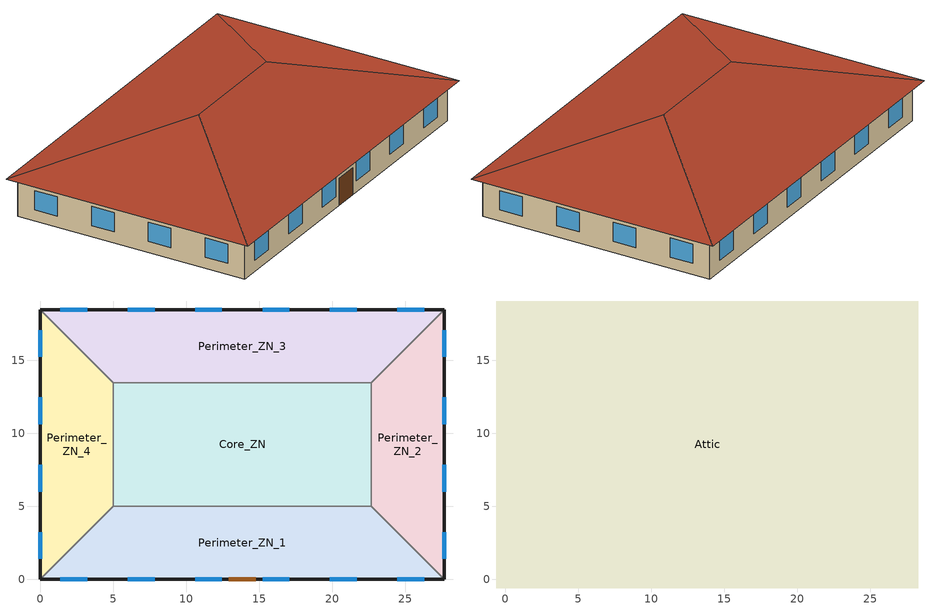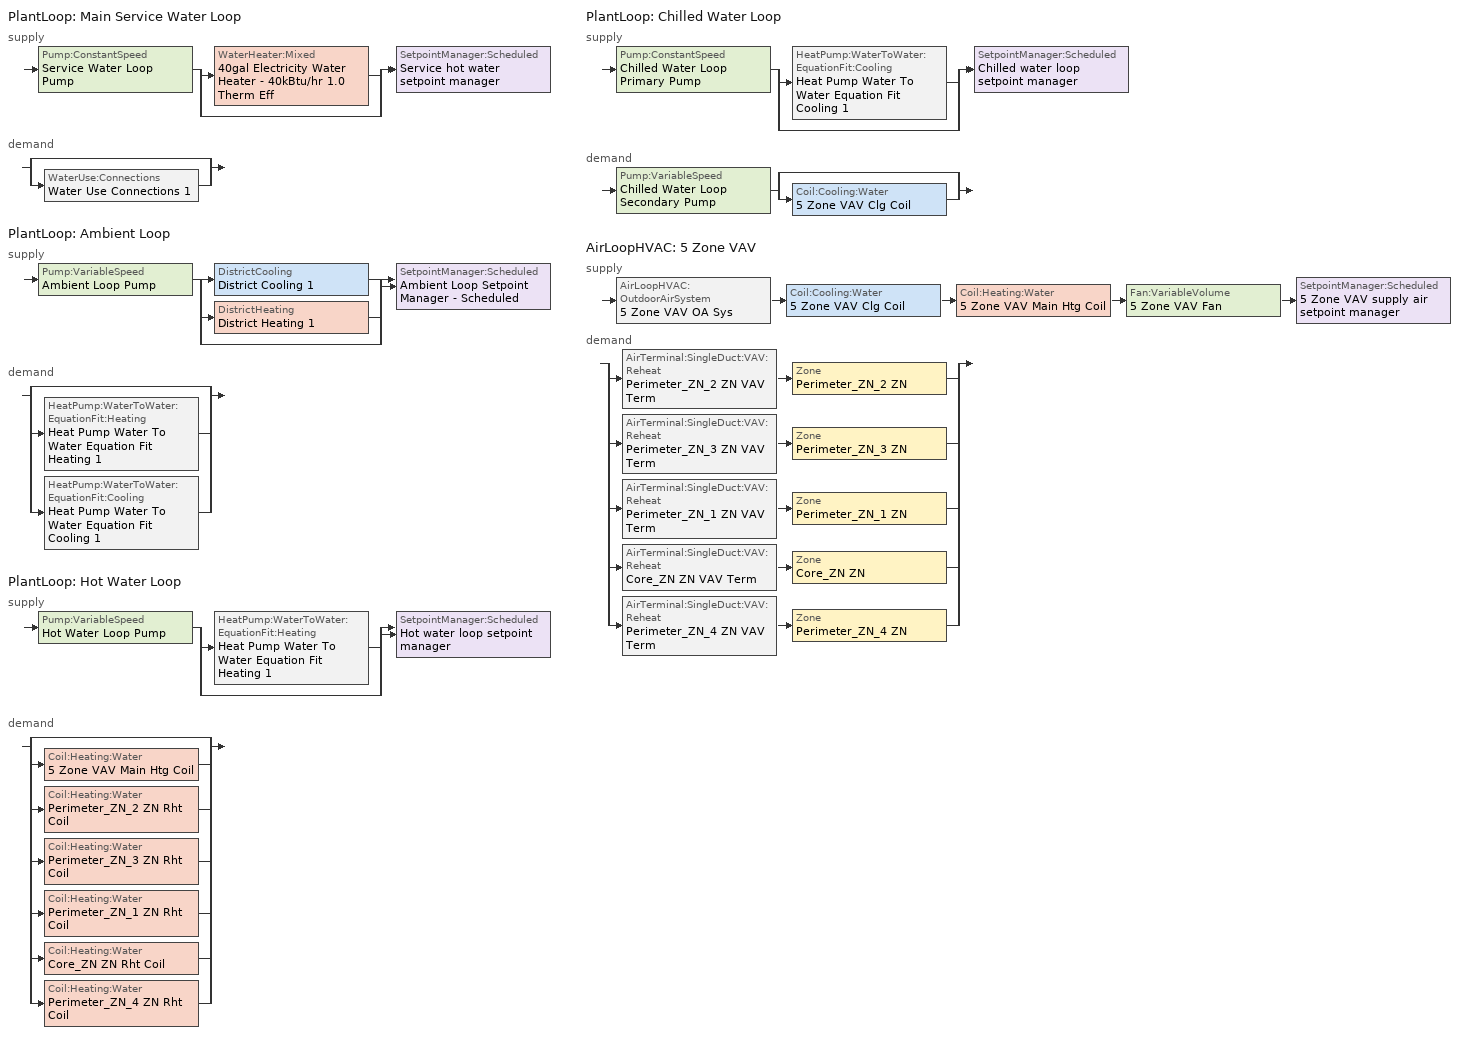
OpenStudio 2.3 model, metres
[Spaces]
Perimeter_ZN_1
 floor ground: 22.69,5 27.69,0 0,0 5,5 z0
 wall outside: 0,0 27.69,0 z0:3.05
 wall to Perimeter_ZN_4: 5,5 0,0 z0:3.05
 wall to Core_ZN: 22.69,5 5,5 z0:3.05
 wall to Perimeter_ZN_2: 27.69,0 22.69,5 z0:3.05
 window: 1.39,0 3.22,0 / 19.85,0 21.68,0 / 15.24,0 17.07,0 / 6.01,0 7.84,0 / 10.62,0 12.45,0 / 24.47,0 26.3,0 z0.9:2.42
 door: 12.93,0 14.76,0 z0:2.13
Perimeter_ZN_2
 floor ground: 27.69,18.46 27.69,0 22.69,5 22.69,13.46 z0
 wall outside: 27.69,0 27.69,18.46 z0:3.05
 wall to Perimeter_ZN_3: 27.69,18.46 22.69,13.46 z0:3.05
 wall to Core_ZN: 22.69,13.46 22.69,5 z0:3.05
 window: 27.69,1.39 27.69,3.22 / 27.69,10.62 27.69,12.45 / 27.69,15.24 27.69,17.07 / 27.69,6.01 27.69,7.84 z0.9:2.42
Perimeter_ZN_3
 floor ground: 27.69,18.46 22.69,13.46 5,13.46 0,18.46 z0
 wall outside: 27.69,18.46 0,18.46 z0:3.05
 wall to Core_ZN: 5,13.46 22.69,13.46 z0:3.05
 wall to Perimeter_ZN_4: 0,18.46 5,13.46 z0:3.05
 window: 21.68,18.46 19.85,18.46 / 7.84,18.46 6.01,18.46 / 17.07,18.46 15.24,18.46 / 12.45,18.46 10.62,18.46 / 26.3,18.46 24.47,18.46 / 3.22,18.46 1.39,18.46 z0.9:2.42
Perimeter_ZN_4
 floor ground: 0,18.46 5,13.46 5,5 0,0 z0
 wall outside: 0,18.46 0,0 z0:3.05
 wall to Core_ZN: 5,5 5,13.46 z0:3.05
 window: 0,3.22 0,1.39 / 0,12.45 0,10.62 / 0,7.84 0,6.01 / 0,17.07 0,15.24 z0.9:2.42
Core_ZN
 floor ground: 22.69,13.46 22.69,5 5,5 5,13.46 z0
Attic
 floor outside: 28.29,19.06 27.69,18.46 0,18.46 -0.6,19.06 z3.05; -0.6,19.06 0,18.46 0,0 -0.6,-0.6 z3.05; 28.29,19.06 28.29,-0.6 27.69,0 27.69,18.46 z3.05; 27.69,0 28.29,-0.6 -0.6,-0.6 0,0 z3.05
 floor to Perimeter_ZN_4: 0,18.46 5,13.46 5,5 0,0 z3.05
 floor to Perimeter_ZN_1: 22.69,5 27.69,0 0,0 5,5 z3.05
 floor to Perimeter_ZN_2: 27.69,18.46 27.69,0 22.69,5 22.69,13.46 z3.05
 floor to Core_ZN: 22.69,13.46 22.69,5 5,5 5,13.46 z3.05
 floor to Perimeter_ZN_3: 27.69,18.46 22.69,13.46 5,13.46 0,18.46 z3.05
 roof outside: 18.46,9.23,6.33 28.29,-0.6,3.05 28.29,19.06,3.05; 18.46,9.23,6.33 28.29,19.06,3.05 -0.6,19.06,3.05 9.23,9.23,6.33; 9.23,9.23,6.33 -0.6,-0.6,3.05 28.29,-0.6,3.05 18.46,9.23,6.33; 9.23,9.23,6.33 -0.6,19.06,3.05 -0.6,-0.6,3.05
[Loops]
PlantLoop 'Main Service Water Loop'
 supply: Pump:ConstantSpeed 'Service Water Loop Pump' > split
  | WaterHeater:Mixed '40gal Electricity Water Heater - 40kBtu/hr 1.0 Therm Eff'
  | bypass
  join > SetpointManager:Scheduled 'Service hot water setpoint manager'
 demand: split
  | bypass
  | WaterUse:Connections 'Water Use Connections 1'
PlantLoop 'Ambient Loop'
 supply: Pump:VariableSpeed 'Ambient Loop Pump' > split
  | DistrictCooling 'District Cooling 1'
  | DistrictHeating 'District Heating 1'
  | bypass
  join > SetpointManager:Scheduled 'Ambient Loop Setpoint Manager - Scheduled'
 demand: split
  | bypass
  | HeatPump:WaterToWater:EquationFit:Heating 'Heat Pump Water To Water Equation Fit Heating 1'
  | HeatPump:WaterToWater:EquationFit:Cooling 'Heat Pump Water To Water Equation Fit Cooling 1'
PlantLoop 'Hot Water Loop'
 supply: Pump:VariableSpeed 'Hot Water Loop Pump' > split
  | HeatPump:WaterToWater:EquationFit:Heating 'Heat Pump Water To Water Equation Fit Heating 1'
  | bypass
  join > SetpointManager:Scheduled 'Hot water loop setpoint manager'
 demand: split
  | bypass
  | Coil:Heating:Water '5 Zone VAV Main Htg Coil'
  | Coil:Heating:Water 'Perimeter_ZN_2 ZN Rht Coil'
  | Coil:Heating:Water 'Perimeter_ZN_3 ZN Rht Coil'
  | Coil:Heating:Water 'Perimeter_ZN_1 ZN Rht Coil'
  | Coil:Heating:Water 'Core_ZN ZN Rht Coil'
  | Coil:Heating:Water 'Perimeter_ZN_4 ZN Rht Coil'
PlantLoop 'Chilled Water Loop'
 supply: Pump:ConstantSpeed 'Chilled Water Loop Primary Pump' > split
  | HeatPump:WaterToWater:EquationFit:Cooling 'Heat Pump Water To Water Equation Fit Cooling 1'
  | bypass
  join > SetpointManager:Scheduled 'Chilled water loop setpoint manager'
 demand: Pump:VariableSpeed 'Chilled Water Loop Secondary Pump' > split
  | bypass
  | Coil:Cooling:Water '5 Zone VAV Clg Coil'
AirLoopHVAC '5 Zone VAV'
 supply: AirLoopHVAC:OutdoorAirSystem '5 Zone VAV OA Sys' > Coil:Cooling:Water '5 Zone VAV Clg Coil' > Coil:Heating:Water '5 Zone VAV Main Htg Coil' > Fan:VariableVolume '5 Zone VAV Fan' > SetpointManager:Scheduled '5 Zone VAV supply air setpoint manager'
 demand: split
  | AirTerminal:SingleDuct:VAV:Reheat 'Perimeter_ZN_2 ZN VAV Term' > Zone 'Perimeter_ZN_2 ZN'
  | AirTerminal:SingleDuct:VAV:Reheat 'Perimeter_ZN_3 ZN VAV Term' > Zone 'Perimeter_ZN_3 ZN'
  | AirTerminal:SingleDuct:VAV:Reheat 'Perimeter_ZN_1 ZN VAV Term' > Zone 'Perimeter_ZN_1 ZN'
  | AirTerminal:SingleDuct:VAV:Reheat 'Core_ZN ZN VAV Term' > Zone 'Core_ZN ZN'
  | AirTerminal:SingleDuct:VAV:Reheat 'Perimeter_ZN_4 ZN VAV Term' > Zone 'Perimeter_ZN_4 ZN'
[Site]
Boise Air Terminal  Uo_ID_USA: Latitude {deg}=43.62; Longitude {deg}=-116.21; Time Zone {hr}=-7; Elevation {m}=701; Terrain=City
[Building]
90.1-2010-SmallOffice-ASHRAE 169-2006-5B created: 2017-11-09 07:31:53 -0700: North Axis {deg}=0; Default Construction Set=90.1-2010 - Office - ASHRAE 169-2006-5B; Standards Building Type=SmallOffice
[Site:GroundTemperature:BuildingSurface]
19.37, 19.45, 19.53, 19.74, 20.05, 22.22, 23, 23.17, 23.04, 20.86, 20.09, 19.61
[Site:WaterMainsTemperature]
Calculation Method=Correlation; Annual Average Outdoor Air Temperature {C}=11.15; Maximum Difference In Monthly Average Outdoor Air Temperatures {deltaC}=26.2
[SizingPeriod:DesignDay] Barometric Pressure {Pa}=93182; Sky Clearness=0; Rain Indicator=0; Snow Indicator=0; Day of Month=21; Daylight Saving Time Indicator=0; Humidity Indicating Type=Wetbulb; Dry-Bulb Temperature Range Modifier Type=DefaultMultipliers
Name | Maximum Dry-Bulb Temperature {C} | Daily Dry-Bulb Temperature Range {deltaC} | Humidity Indicating Conditions at Maximum Dry-Bulb | Wind Speed {m/s} | Wind Direction {deg} | Month | Day Type | Solar Model Indicator | ASHRAE Taub | ASHRAE Taud
Boise Air Terminal  Uo Ann Clg .4% Condns DB=>MWB | 36.7 | 16.7 | 17.9 | 4.2 | 330 | 7 | SummerDesignDay | ASHRAETau | 0.398 | 2.125
Boise Air Terminal  Uo Ann Htg 99.6% Condns DB | -16.3 | 0 | -16.3 | 2.3 | 120 | 12 | WinterDesignDay | ASHRAEClearSky
[ClimateZones]
Climate Zone Value 1=5B; Climate Zone Institution Name 2=CEC; Climate Zone Document Name 2=California Climate Zone Descriptions; Climate Zone Document Year 2=1995
[Material:NoMass] Thermal Absorptance=0.9; Solar Absorptance=0.7
Name | Roughness | Thermal Resistance {m2-K/W} | Visible Absorptance
CP02 CARPET PAD | VeryRough | 0.21648 | 0.8
Typical Insulation R-10.94 | Smooth | 1.92744 | 0.7
Typical Carpet Pad | Smooth | 0.21648 | 0.8
Typical Insulation R-8.72 | Smooth | 1.53614 | 0.7
Typical Insulation R-19.72 | Smooth | 3.4722 | 0.7
Typical Insulation R-0.58 | Smooth | 0.101875 | 0.7
Typical Insulation R-1.15 | Smooth | 0.202527 | 0.7
[Material]
Name | Roughness | Thickness {m} | Conductivity {W/m-K} | Density {kg/m3} | Specific Heat {J/kg-K} | Thermal Absorptance | Solar Absorptance | Visible Absorptance
100mm Normalweight concrete floor | MediumSmooth | 0.1016 | 2.31 | 2322 | 832
G01 13mm gypsum board | Smooth | 0.0127 | 0.16 | 800 | 1090 | 0.9 | 0.7 | 0.5
4 in. Normalweight Concrete Floor | MediumRough | 0.1016 | 2.31 | 2322 | 832 | 0.9 | 0.7 | 0.7
1IN Stucco | Smooth | 0.0253 | 0.6918 | 1858 | 837 | 0.9 | 0.7 | 0.92
8IN CONCRETE HW RefBldg | Rough | 0.2032 | 1.311 | 2240 | 836.8 | 0.9 | 0.7 | 0.7
1/2IN Gypsum | Smooth | 0.0127 | 0.16 | 784.9 | 830 | 0.9 | 0.4 | 0.4
Roof Membrane | VeryRough | 0.0095 | 0.16 | 1121.29 | 1460 | 0.9 | 0.77 | 0.7
Metal Roof Surface; F08 Metal surface | Smooth | 0.0008 | 45.28 | 7824 | 500 | 0.9 | 0.7 | 0.7
6 in. Normalweight Concrete Floor | MediumRough | 0.1524 | 2.31 | 2322 | 832 | 0.9 | 0.7 | 0.7
8 in. Concrete Block Basement Wall | MediumRough | 0.2032 | 1.326 | 1842 | 912 | 0.9 | 0.7 | 0.7
G05 25mm wood | MediumSmooth | 0.0254 | 0.15 | 608 | 1630 | 0.9 | 0.5 | 0.5
Std Wood 6inch | MediumSmooth | 0.15 | 0.12 | 540 | 1210 | 0.9 | 0.7 | 0.7
[Construction]
Typical Insulated Exterior Mass Floor R-13.51: Typical Insulation R-10.94, 4 in. Normalweight Concrete Floor, Typical Carpet Pad
Typical Insulated Exterior Mass Wall R-11.11: 1IN Stucco, 8IN CONCRETE HW RefBldg, Typical Insulation R-8.72, 1/2IN Gypsum
Typical IEAD Roof R-20.83: Roof Membrane, Typical Insulation R-19.72, Metal Roof Surface
Typical Interior Floor: 100mm Normalweight concrete floor, CP02 CARPET PAD
Typical Interior Wall: G01 13mm gypsum board, G01 13mm gypsum board
Typical Interior Ceiling: CP02 CARPET PAD, 100mm Normalweight concrete floor
Typical Insulated Carpeted 6in Slab Floor: 6 in. Normalweight Concrete Floor, Typical Carpet Pad
Typical Insulated Basement Mass Wall: 8 in. Concrete Block Basement Wall
U 0.52 SHGC 0.40 Dbl Ref-D Clr 6mm/13mm Air: REF D CLEAR 6MM, AIR 13MM, CLEAR 6MM
Typical Insulated Metal Door R-1.43: F08 Metal surface, Typical Insulation R-0.58
Typical Overhead Door R-2.0: Typical Insulation R-1.15
U 1.17 SHGC 0.49 Sgl Ref-D Clr 6mm: REF D CLEAR 6MM
Typical Interior Window: Clear 3mm
Typical Interior Door; Typical Interior Partition: G05 25mm wood
InteriorFurnishings: Std Wood 6inch
[DefaultConstructionSet]
90.1-2010 - Office - ASHRAE 169-2006-5B: Default Exterior Surface Constructions=Default Surface Constructions 1; Default Interior Surface Constructions=Default Surface Constructions 2; Default Ground Contact Surface Constructions=Default Surface Constructions 3; Default Exterior SubSurface Constructions=Default Sub Surface Constructions 1; Default Interior SubSurface Constructions=Default Sub Surface Constructions 2; Interior Partition Construction=Typical Interior Partition
[DefaultSurfaceConstructions]
Name | Floor Construction | Wall Construction | Roof Ceiling Construction
Default Surface Constructions 1 | Typical Insulated Exterior Mass Floor R-13.51 | Typical Insulated Exterior Mass Wall R-11.11 | Typical IEAD Roof R-20.83
Default Surface Constructions 2 | Typical Interior Floor | Typical Interior Wall | Typical Interior Ceiling
Default Surface Constructions 3 | Typical Insulated Carpeted 6in Slab Floor | Typical Insulated Basement Mass Wall
[DefaultSubSurfaceConstructions]
Name | Fixed Window Construction | Operable Window Construction | Door Construction | Overhead Door Construction | Skylight Construction | Tubular Daylight Dome Construction | Tubular Daylight Diffuser Construction
Default Sub Surface Constructions 1 | U 0.52 SHGC 0.40 Dbl Ref-D Clr 6mm/13mm Air | U 0.52 SHGC 0.40 Dbl Ref-D Clr 6mm/13mm Air | Typical Insulated Metal Door R-1.43 | Typical Overhead Door R-2.0 | U 1.17 SHGC 0.49 Sgl Ref-D Clr 6mm | Typical Interior Window | Typical Interior Window
Default Sub Surface Constructions 2 | Typical Interior Window | Typical Interior Window | Typical Interior Door
[WindowMaterial:Glazing] Optical Data Type=SpectralAverage; Infrared Transmittance at Normal Incidence=0; Front Side Infrared Hemispherical Emissivity=0.84; Conductivity {W/m-K}=0.9; Dirt Correction Factor for Solar and Visible Transmittance=1; Solar Diffusing=No
Name | Thickness {m} | Solar Transmittance at Normal Incidence | Front Side Solar Reflectance at Normal Incidence | Back Side Solar Reflectance at Normal Incidence | Visible Transmittance at Normal Incidence | Front Side Visible Reflectance at Normal Incidence | Back Side Visible Reflectance at Normal Incidence | Back Side Infrared Hemispherical Emissivity
REF D CLEAR 6MM | 0.006 | 0.429 | 0.308 | 0.379 | 0.334 | 0.453 | 0.505 | 0.82
CLEAR 6MM | 0.006 | 0.775 | 0.071 | 0.071 | 0.881 | 0.08 | 0.08 | 0.84
Clear 3mm | 0.003 | 0.837 | 0.075 | 0.075 | 0.898 | 0.081 | 0.081 | 0.84
[WindowMaterial:Gas]
AIR 13MM: Gas Type=Air; Thickness {m}=0.0127
[Space]
Name | Space Type | Building Story | Thermal Zone | Part of Total Floor Area
Perimeter_ZN_1 | Office WholeBuilding - Sm Office | Building Story 1 | Perimeter_ZN_1 ZN | Yes
Attic | Office Attic |  | Attic ZN | No
Perimeter_ZN_2 | Office WholeBuilding - Sm Office | Building Story 1 | Perimeter_ZN_2 ZN | Yes
Perimeter_ZN_3 | Office WholeBuilding - Sm Office | Building Story 1 | Perimeter_ZN_3 ZN | Yes
Perimeter_ZN_4 | Office WholeBuilding - Sm Office | Building Story 1 | Perimeter_ZN_4 ZN | Yes
Core_ZN | Office WholeBuilding - Sm Office | Building Story 1 | Core_ZN ZN | Yes
[SpaceType] Standards Building Type=Office
Name | Default Schedule Set | Design Specification Outdoor Air Object | Standards Space Type
Office WholeBuilding - Sm Office | Office WholeBuilding - Sm Office Schedule Set | Office WholeBuilding - Sm Office Ventilation | WholeBuilding - Sm Office
Office Attic | Office Attic Schedule Set | Office Attic Ventilation | Attic
[DesignSpecification:OutdoorAir]
Name | Outdoor Air Flow per Person {m3/s-person} | Outdoor Air Flow per Floor Area {m3/s-m2} | Outdoor Air Flow Air Changes per Hour {1/hr} | Outdoor Air Method
Office Attic Ventilation | 0 | 0 | 0
Office WholeBuilding - Sm Office Ventilation |  | 0.0004318 |  | Sum
[DefaultScheduleSet]
Name | Infiltration Schedule | Number of People Schedule | People Activity Level Schedule | Lighting Schedule | Electric Equipment Schedule
Office Attic Schedule Set | OfficeLarge INFIL_SCH_PNNL
Office WholeBuilding - Sm Office Schedule Set | OfficeSmall INFIL_QUARTER_ON_SCH | OfficeSmall BLDG_OCC_SCH | OfficeSmall ACTIVITY_SCH | OfficeSmall BLDG_LIGHT_SCH | OfficeSmall BLDG_EQUIP_SCH
[ThermostatSetpoint:DualSetpoint]
Name | Heating Setpoint Temperature Schedule | Cooling Setpoint Temperature Schedule
Office WholeBuilding - Sm Office Thermostat 1; Office WholeBuilding - Sm Office Thermostat 2; Office WholeBuilding - Sm Office Thermostat 3; Office WholeBuilding - Sm Office Thermostat 4; Office WholeBuilding - Sm Office Thermostat 5 | OfficeSmall HTGSETP_SCH_NO_OPTIMUM | OfficeSmall CLGSETP_SCH_NO_OPTIMUM
Office Attic Thermostat 1
[People:Definition]
Office WholeBuilding - Sm Office People Definition: Number of People Calculation Method=People/Area; People per Space Floor Area {person/m2}=0.0602779; Fraction Radiant=0.3
[People]
Office WholeBuilding - Sm Office People: People Definition=Office WholeBuilding - Sm Office People Definition; Space or SpaceType=Office WholeBuilding - Sm Office; Work Efficiency Schedule=Work Efficiency Schedule; Clothing Insulation Schedule=Clothing Schedule; Air Velocity Schedule=Air Velocity Schedule
[Lights:Definition]
Office WholeBuilding - Sm Office Lights Definition: Design Level Calculation Method=Watts/Area; Watts per Space Floor Area {W/m2}=9.68752; Fraction Radiant=0.7; Fraction Visible=0.2
[Lights]
Office WholeBuilding - Sm Office Lights: Lights Definition=Office WholeBuilding - Sm Office Lights Definition; Space or SpaceType=Office WholeBuilding - Sm Office
[ElectricEquipment:Definition]
Office WholeBuilding - Sm Office Elec Equip Definition: Design Level Calculation Method=Watts/Area; Watts per Space Floor Area {W/m2}=6.78126; Fraction Radiant=0.5
[ElectricEquipment]
Office WholeBuilding - Sm Office Elec Equip: Electric Equipment Definition=Office WholeBuilding - Sm Office Elec Equip Definition; Space or SpaceType=Office WholeBuilding - Sm Office
[SpaceInfiltration:DesignFlowRate] Schedule=OfficeSmall INFIL_QUARTER_ON_SCH; Design Flow Rate Calculation Method=Flow/ExteriorArea; Flow per Exterior Surface Area {m3/s-m2}=0.000569573; Constant Term Coefficient=0; Temperature Term Coefficient=0; Velocity Term Coefficient=0.224; Velocity Squared Term Coefficient=0
Name | Space or SpaceType
Perimeter_ZN_1 Infiltration | Perimeter_ZN_1
Perimeter_ZN_2 Infiltration | Perimeter_ZN_2
Perimeter_ZN_3 Infiltration | Perimeter_ZN_3
Perimeter_ZN_4 Infiltration | Perimeter_ZN_4
[InternalMass:Definition]
Internal Mass Definition 1: Construction=InteriorFurnishings; Design Level Calculation Method=SurfaceArea/Area; Surface Area per Space Floor Area=2
[InternalMass] Internal Mass Definition=Internal Mass Definition 1
Name | Space or SpaceType
Perimeter_ZN_1 Mass | Perimeter_ZN_1
Perimeter_ZN_2 Mass | Perimeter_ZN_2
Perimeter_ZN_3 Mass | Perimeter_ZN_3
Perimeter_ZN_4 Mass | Perimeter_ZN_4
Core_ZN Mass | Core_ZN
[ThermalZone] Use Ideal Air Loads=No
Name | Primary Daylighting Control | Fraction of Zone Controlled by Primary Daylighting Control | Secondary Daylighting Control | Fraction of Zone Controlled by Secondary Daylighting Control | Thermostat
Perimeter_ZN_4 ZN | Perimeter_ZN_4 Daylt Sensor 1 | 0.199581 | Perimeter_ZN_4 Daylt Sensor 2 | 0.199581 | Office WholeBuilding - Sm Office Thermostat 1
Core_ZN ZN |  |  |  |  | Office WholeBuilding - Sm Office Thermostat 2
Attic ZN |  |  |  |  | Office Attic Thermostat 1
Perimeter_ZN_3 ZN | Perimeter_ZN_3 Daylt Sensor 1 | 0.183544 | Perimeter_ZN_3 Daylt Sensor 2 | 0.183544 | Office WholeBuilding - Sm Office Thermostat 3
Perimeter_ZN_2 ZN | Perimeter_ZN_2 Daylt Sensor 1 | 0.199581 | Perimeter_ZN_2 Daylt Sensor 2 | 0.199581 | Office WholeBuilding - Sm Office Thermostat 4
Perimeter_ZN_1 ZN | Perimeter_ZN_1 Daylt Sensor 1 | 0.183544 | Perimeter_ZN_1 Daylt Sensor 2 | 0.183544 | Office WholeBuilding - Sm Office Thermostat 5
[Sizing:Zone] Zone Cooling Design Supply Air Temperature Input Method=SupplyAirTemperature; Zone Cooling Design Supply Air Temperature Difference {deltaC}=11.11; Zone Heating Design Supply Air Temperature Input Method=SupplyAirTemperature; Zone Heating Design Supply Air Temperature {C}=40; Zone Heating Design Supply Air Temperature Difference {deltaC}=11.11; Zone Cooling Design Supply Air Humidity Ratio {kg-H2O/kg-air}=0.0085; Zone Heating Design Supply Air Humidity Ratio {kg-H2O/kg-air}=0.008; Heating Design Air Flow Method=DesignDay; Account for Dedicated Outdoor Air System=No; Dedicated Outdoor Air System Control Strategy=NeutralSupplyAir; Dedicated Outdoor Air Low Setpoint Temperature for Design {C}=autosize; Dedicated Outdoor Air High Setpoint Temperature for Design {C}=autosize
Name | Zone Cooling Design Supply Air Temperature {C} | Cooling Design Air Flow Method
Perimeter_ZN_4 ZN; Core_ZN ZN; Perimeter_ZN_3 ZN; Perimeter_ZN_2 ZN; Perimeter_ZN_1 ZN | 12.8 | DesignDayWithLimit
Attic ZN | 14 | DesignDay
[Zone equipment]
Perimeter_ZN_4 ZN: Perimeter_ZN_4 ZN VAV Term
Core_ZN ZN: Core_ZN ZN VAV Term
Perimeter_ZN_3 ZN: Perimeter_ZN_3 ZN VAV Term
Perimeter_ZN_2 ZN: Perimeter_ZN_2 ZN VAV Term
Perimeter_ZN_1 ZN: Perimeter_ZN_1 ZN VAV Term
[PlantLoop] Glycol Concentration=0; Plant Loop Volume {m3}=Autocalculate; Load Distribution Scheme=Optimal
Name | Maximum Loop Temperature {C} | Minimum Loop Temperature {C} | Common Pipe Simulation
Main Service Water Loop | 60 | 10
Ambient Loop | 32.2222 | 5
Hot Water Loop |  | 10
Chilled Water Loop | 98 | 1 | CommonPipe
[Sizing:Plant] Sizing Option=NonCoincident; Zone Timesteps in Averaging Window=1; Coincident Sizing Factor Mode=None
Name | Loop Type | Design Loop Exit Temperature {C} | Loop Design Temperature Difference {deltaC}
Main Service Water Loop | Heating | 60 | 5
Ambient Loop | Heating | 23.8889 | 11
Hot Water Loop | Heating | 82.2222 | 11.1111
Chilled Water Loop | Cooling | 6.66667 | 5.61111
[SetpointManager:Scheduled] Control Variable=Temperature
Name | Schedule
Service hot water setpoint manager | Service Water Loop Temp - 140F
Ambient Loop Setpoint Manager - Scheduled | Ambient Loop Temp - 75F
Hot water loop setpoint manager | Hot Water Loop Temp - 180F
Chilled water loop setpoint manager | Chilled Water Loop Temp - 44F
5 Zone VAV supply air setpoint manager | Supply Air Temp - 55.04F
[Pump:ConstantSpeed] Rated Flow Rate {m3/s}=autosize; Rated Power Consumption {W}=autosize; Fraction of Motor Inefficiencies to Fluid Stream=0; Pump Control Type=Intermittent
Name | Rated Pump Head {Pa} | Motor Efficiency
Service Water Loop Pump | 0.001 | 0.855
Chilled Water Loop Primary Pump | 44836 | 0.9
[WaterHeater:Mixed]
40gal Electricity Water Heater - 40kBtu/hr 1.0 Therm Eff: Tank Volume {m3}=0.151416; Setpoint Temperature Schedule=Service Water Loop Temp - 140F; Deadband Temperature Difference {deltaC}=2; Maximum Temperature Limit {C}=82.2222; Heater Control Type=Cycle; Heater Maximum Capacity {W}=11722.8; Heater Fuel Type=Electricity; Heater Thermal Efficiency=1; Off Cycle Parasitic Fuel Consumption Rate {W}=570.999; Off Cycle Parasitic Fuel Type=Electricity; Off Cycle Parasitic Heat Fraction to Tank=0.8; On Cycle Parasitic Fuel Consumption Rate {W}=570.999; On Cycle Parasitic Fuel Type=Electricity; On Cycle Parasitic Heat Fraction to Tank=0; Ambient Temperature Indicator=Schedule; Ambient Temperature Schedule=Water Heater Ambient Temp Schedule - 70F; Off Cycle Loss Coefficient to Ambient Temperature {W/K}=1.20802; On Cycle Loss Coefficient to Ambient Temperature {W/K}=1.20802; Use Side Effectiveness=1; Source Side Effectiveness=1; Use Side Design Flow Rate {m3/s}=autosize; Source Side Design Flow Rate {m3/s}=autosize; Indirect Water Heating Recovery Time {hr}=1.5
[WaterUse:Connections]
Water Use Connections 1: Water Use Equipment Name 1=Main Service Water Use 0.06gal/min
[WaterUse:Equipment:Definition]
Main Service Water Use Def 0.06gal/min: Peak Flow Rate {m3/s}=4.03777e-06; Target Temperature Schedule=Mixed Water At Faucet Temp - 120F; Sensible Fraction Schedule=Fraction Sensible - 0.2; Latent Fraction Schedule=Fraction Latent - 0.05
[WaterUse:Equipment]
Main Service Water Use 0.06gal/min: Water Use Equipment Definition=Main Service Water Use Def 0.06gal/min; Flow Rate Fraction Schedule=OfficeSmall BLDG_SWH_SCH
[Exterior:Lights:Definition]
Name | Design Level {W}
Occ Sensing Exterior Lights Def | 896.07
NonDimming Exterior Lights Def | 40.54
[Exterior:Lights] Control Option=AstronomicalClock
Name | Exterior Lights Definition | Schedule
Occ Sensing Exterior Lights Def | Occ Sensing Exterior Lights Def | OfficeSmall Exterior_lighting_schedule_b
NonDimming Exterior Lights Def | NonDimming Exterior Lights Def | OfficeSmall Exterior_lighting_schedule_a
[BuildingStory]
Building Story 1: Nominal Z Coordinate {m}=0
[Daylighting:Control] Position Z-Coordinate {m}=0.9144; Illuminance Setpoint {lux}=300; Lighting Control Type=Stepped; Number of Stepped Control Steps=3
Name | Space | Position X-Coordinate {m} | Position Y-Coordinate {m}
Perimeter_ZN_1 Daylt Sensor 1 | Perimeter_ZN_1 | 2.305 | 2.424
Perimeter_ZN_1 Daylt Sensor 2 | Perimeter_ZN_1 | 6.925 | 2.424
Perimeter_ZN_2 Daylt Sensor 1 | Perimeter_ZN_2 | 25.266 | 2.305
Perimeter_ZN_2 Daylt Sensor 2 | Perimeter_ZN_2 | 25.266 | 6.925
Perimeter_ZN_3 Daylt Sensor 1 | Perimeter_ZN_3 | 25.385 | 16.036
Perimeter_ZN_3 Daylt Sensor 2 | Perimeter_ZN_3 | 20.765 | 16.036
Perimeter_ZN_4 Daylt Sensor 1 | Perimeter_ZN_4 | 2.424 | 16.155
Perimeter_ZN_4 Daylt Sensor 2 | Perimeter_ZN_4 | 2.424 | 11.535
[Pump:VariableSpeed] Pump Control Type=Intermittent
Name | Rated Pump Head {Pa} | Motor Efficiency | Fraction of Motor Inefficiencies to Fluid Stream | Coefficient 1 of the Part Load Performance Curve | Coefficient 2 of the Part Load Performance Curve | Coefficient 3 of the Part Load Performance Curve | Coefficient 4 of the Part Load Performance Curve
Ambient Loop Pump | 179344
Hot Water Loop Pump | 179344 | 0.9
Chilled Water Loop Secondary Pump | 134508 | 0.9 | 0 | 0 | 0.0205 | 0.4101 | 0.5753
[DistrictCooling]
District Cooling 1: Nominal Capacity {W}=1000000000000
[DistrictHeating]
District Heating 1: Nominal Capacity {W}=1000000000000
[HeatPump:WaterToWater:EquationFit:Heating]
Heat Pump Water To Water Equation Fit Heating 1: Reference Load Side Flow Rate {m3/s}=Autosize; Reference Source Side Flow Rate {m3/s}=Autosize; Reference Heating Capacity {W}=Autosize; Reference Heating Power Consumption {W}=Autosize; Heating Capacity Coefficient 1=-3.33491; Heating Capacity Coefficient 2=-0.514519; Heating Capacity Coefficient 3=4.51593; Heating Capacity Coefficient 4=0.0179711; Heating Capacity Coefficient 5=0.155798; Heating Compressor Power Coefficient 1=-8.93122; Heating Compressor Power Coefficient 2=8.57036; Heating Compressor Power Coefficient 3=1.29661; Heating Compressor Power Coefficient 4=-0.216292; Heating Compressor Power Coefficient 5=0.0338624; Reference Coefficient of Performance=7.5; Sizing Factor=1
[HeatPump:WaterToWater:EquationFit:Cooling]
Heat Pump Water To Water Equation Fit Cooling 1: Reference Load Side Flow Rate {m3/s}=Autosize; Reference Source Side Flow Rate {m3/s}=Autosize; Reference Cooling Capacity {W}=Autosize; Reference Cooling Power Consumption {W}=Autosize; Cooling Capacity Coefficient 1=-1.52031; Cooling Capacity Coefficient 2=3.46626; Cooling Capacity Coefficient 3=-1.32268; Cooling Capacity Coefficient 4=0.0939568; Cooling Capacity Coefficient 5=0.0389755; Cooling Compressor Power Coefficient 1=-8.59564; Cooling Compressor Power Coefficient 2=0.962651; Cooling Compressor Power Coefficient 3=8.69489; Cooling Compressor Power Coefficient 4=0.0250167; Cooling Compressor Power Coefficient 5=-0.201327; Reference Coefficient of Performance=8; Sizing Factor=1
[AirLoopHVAC]
5 Zone VAV: Availability Schedule=Always On Discrete; Availability Manager=Availability Manager Night Cycle 1; Design Supply Air Flow Rate {m3/s}=AutoSize
[Sizing:System]
5 Zone VAV: Type of Load to Size On=Sensible; Design Outdoor Air Flow Rate {m3/s}=Autosize; Minimum System Air Flow Ratio=0.3; Preheat Design Temperature {C}=7; Preheat Design Humidity Ratio {kg-H2O/kg-Air}=0.008; Precool Design Temperature {C}=12.8; Precool Design Humidity Ratio {kg-H2O/kg-Air}=0.008; Central Cooling Design Supply Air Temperature {C}=12.8; Central Heating Design Supply Air Temperature {C}=12.8; Sizing Option=Coincident; 100% Outdoor Air in Cooling=No; 100% Outdoor Air in Heating=No; Central Cooling Design Supply Air Humidity Ratio {kg-H2O/kg-Air}=0.0085; Central Heating Design Supply Air Humidity Ratio {kg-H2O/kg-Air}=0.008; Cooling Design Air Flow Method=DesignDay; Cooling Design Air Flow Rate {m3/s}=0; Heating Design Air Flow Method=DesignDay; Heating Design Air Flow Rate {m3/s}=0; System Outdoor Air Method=ZoneSum; Zone Maximum Outdoor Air Fraction=1; Cooling Supply Air Flow Rate Per Floor Area {m3/s-m2}=0.00996765; Cooling Fraction of Autosized Cooling Supply Air Flow Rate=1; Cooling Supply Air Flow Rate Per Unit Cooling Capacity {m3/s-W}=3.94755e-05; Heating Supply Air Flow Rate Per Floor Area {m3/s-m2}=0.00996765; Heating Fraction of Autosized Heating Supply Air Flow Rate=1; Heating Fraction of Autosized Cooling Supply Air Flow Rate=1; Heating Supply Air Flow Rate Per Unit Heating Capacity {m3/s-W}=3.15882e-05; Cooling Design Capacity Method=CoolingDesignCapacity; Cooling Design Capacity {W}=autosize; Cooling Design Capacity Per Floor Area {W/m2}=234.7; Fraction of Autosized Cooling Design Capacity=1; Heating Design Capacity Method=HeatingDesignCapacity; Heating Design Capacity {W}=autosize; Heating Design Capacity Per Floor Area {W/m2}=157; Fraction of Autosized Heating Design Capacity=1; Central Cooling Capacity Control Method=OnOff
[Fan:VariableVolume]
5 Zone VAV Fan: Availability Schedule=Always On Discrete; Fan Efficiency=0.62; Pressure Rise {Pa}=996.356; Maximum Flow Rate {m3/s}=Autosize; Fan Power Minimum Flow Rate Input Method=fraction; Fan Power Minimum Flow Fraction=0.25; Fan Power Minimum Air Flow Rate {m3/s}=0; Motor Efficiency=0.9; Motor In Airstream Fraction=1; Fan Power Coefficient 1=0.0407599; Fan Power Coefficient 2=0.088045; Fan Power Coefficient 3=-0.0729261; Fan Power Coefficient 4=0.94374; Fan Power Coefficient 5=0
[Coil:Heating:Water] Availability Schedule=Always On Discrete; Rated Inlet Water Temperature {C}=82.2222; Rated Outlet Water Temperature {C}=71.1111
Name | Rated Inlet Air Temperature {C} | Rated Outlet Air Temperature {C}
5 Zone VAV Main Htg Coil | 7 | 12.8
Perimeter_ZN_2 ZN Rht Coil; Perimeter_ZN_3 ZN Rht Coil; Perimeter_ZN_1 ZN Rht Coil; Core_ZN ZN Rht Coil; Perimeter_ZN_4 ZN Rht Coil | 12.8 | 40
[Controller:WaterCoil] Minimum Actuated Flow {m3/s}=0
Name | Water Coil | Action
5 Zone VAV Main Htg Coil Controller | 5 Zone VAV Main Htg Coil | Normal
5 Zone VAV Clg Coil Controller | 5 Zone VAV Clg Coil | Reverse
Controller Water Coil 1 | Perimeter_ZN_2 ZN Rht Coil | Normal
Controller Water Coil 2 | Perimeter_ZN_3 ZN Rht Coil | Normal
Controller Water Coil 3 | Perimeter_ZN_1 ZN Rht Coil | Normal
Controller Water Coil 4 | Core_ZN ZN Rht Coil | Normal
Controller Water Coil 5 | Perimeter_ZN_4 ZN Rht Coil | Normal
[Coil:Cooling:Water]
5 Zone VAV Clg Coil: Availability Schedule=Always On Discrete; Heat Exchanger Configuration=CrossFlow
[Controller:OutdoorAir]
5 Zone VAV OA Controller: Minimum Outdoor Air Flow Rate {m3/s}=autosize; Maximum Outdoor Air Flow Rate {m3/s}=Autosize; Economizer Control Type=NoEconomizer; Economizer Control Action Type=ModulateFlow; Economizer Maximum Limit Dry-Bulb Temperature {C}=28; Economizer Maximum Limit Enthalpy {J/kg}=64000; Economizer Minimum Limit Dry-Bulb Temperature {C}=-100; Lockout Type=NoLockout; Minimum Limit Type=FixedMinimum; Controller Mechanical Ventilation=5 Zone VAV Vent Controller; High Humidity Control=No; Heat Recovery Bypass Control Type=BypassWhenOAFlowGreaterThanMinimum
[Controller:MechanicalVentilation]
5 Zone VAV Vent Controller: Availability Schedule=Always On Discrete; System Outdoor Air Method=VentilationRateProcedure
[AirLoopHVAC:OutdoorAirSystem]
5 Zone VAV OA Sys: Controller=5 Zone VAV OA Controller
[AvailabilityManager:NightCycle]
Availability Manager Night Cycle 1: Control Type=CycleOnAny; Thermostat Tolerance {deltaC}=1; Cycling Run Time {s}=3600
[AirTerminal:SingleDuct:VAV:Reheat] Availability Schedule=Always On Discrete; Maximum Air Flow Rate {m3/s}=AutoSize; Zone Minimum Air Flow Input Method=Constant; Constant Minimum Air Flow Fraction=0.2; Fixed Minimum Air Flow Rate {m3/s}=0; Maximum Hot Water or Steam Flow Rate {m3/s}=AutoSize; Minimum Hot Water or Steam Flow Rate {m3/s}=0; Convergence Tolerance=0.001; Damper Heating Action=Reverse; Maximum Flow per Zone Floor Area During Reheat {m3/s-m2}=0; Maximum Flow Fraction During Reheat=0.5; Maximum Reheat Air Temperature {C}=40; Control For Outdoor Air=No
Name | Reheat Coil
Perimeter_ZN_2 ZN VAV Term | Perimeter_ZN_2 ZN Rht Coil
Perimeter_ZN_3 ZN VAV Term | Perimeter_ZN_3 ZN Rht Coil
Perimeter_ZN_1 ZN VAV Term | Perimeter_ZN_1 ZN Rht Coil
Core_ZN ZN VAV Term | Core_ZN ZN Rht Coil
Perimeter_ZN_4 ZN VAV Term | Perimeter_ZN_4 ZN Rht Coil
[Schedule:Ruleset]
Name | Default Day Schedule | Summer Design Day Schedule | Winter Design Day Schedule
OfficeLarge INFIL_SCH_PNNL | OfficeLarge INFIL_SCH_PNNL Default | OfficeLarge INFIL_SCH_PNNL Summer Design Day | OfficeLarge INFIL_SCH_PNNL Winter Design Day
Clothing Schedule | Clothing Schedule Default Winter Clothes
Air Velocity Schedule | Air Velocity Schedule Default
Work Efficiency Schedule | Work Efficiency Schedule Default
OfficeSmall BLDG_OCC_SCH | OfficeSmall BLDG_OCC_SCH Default | OfficeSmall BLDG_OCC_SCH Summer Design Day | OfficeSmall BLDG_OCC_SCH Winter Design Day
OfficeSmall ACTIVITY_SCH | OfficeSmall ACTIVITY_SCH Default | OfficeSmall ACTIVITY_SCH Summer Design Day | OfficeSmall ACTIVITY_SCH Winter Design Day
OfficeSmall BLDG_LIGHT_SCH | OfficeSmall BLDG_LIGHT_SCH Default | OfficeSmall BLDG_LIGHT_SCH Summer Design Day | OfficeSmall BLDG_LIGHT_SCH Winter Design Day
OfficeSmall BLDG_EQUIP_SCH | OfficeSmall BLDG_EQUIP_SCH Default | OfficeSmall BLDG_EQUIP_SCH Summer Design Day | OfficeSmall BLDG_EQUIP_SCH Winter Design Day
OfficeSmall INFIL_QUARTER_ON_SCH | OfficeSmall INFIL_QUARTER_ON_SCH Default | OfficeSmall INFIL_QUARTER_ON_SCH Summer Design Day | OfficeSmall INFIL_QUARTER_ON_SCH Winter Design Day
OfficeSmall HTGSETP_SCH_NO_OPTIMUM | OfficeSmall HTGSETP_SCH_NO_OPTIMUM Default | OfficeSmall HTGSETP_SCH_NO_OPTIMUM Summer Design Day | OfficeSmall HTGSETP_SCH_NO_OPTIMUM Winter Design Day
OfficeSmall CLGSETP_SCH_NO_OPTIMUM | OfficeSmall CLGSETP_SCH_NO_OPTIMUM Default | OfficeSmall CLGSETP_SCH_NO_OPTIMUM Summer Design Day | OfficeSmall CLGSETP_SCH_NO_OPTIMUM Winter Design Day
Service Water Loop Temp - 140F | Service Water Loop Temp - 140F Default
Water Heater Ambient Temp Schedule - 70F | Water Heater Ambient Temp Schedule - 70F Default
Fraction Sensible - 0.2 | Schedule Day 25
Fraction Latent - 0.05 | Schedule Day 26
Mixed Water At Faucet Temp - 120F | Schedule Day 27
OfficeSmall BLDG_SWH_SCH | OfficeSmall BLDG_SWH_SCH Default | OfficeSmall BLDG_SWH_SCH Summer Design Day | OfficeSmall BLDG_SWH_SCH Winter Design Day
OfficeSmall Exterior_lighting_schedule_b | OfficeSmall Exterior_lighting_schedule_b Default | OfficeSmall Exterior_lighting_schedule_b Summer Design Day | OfficeSmall Exterior_lighting_schedule_b Winter Design Day
OfficeSmall Exterior_lighting_schedule_a | OfficeSmall Exterior_lighting_schedule_a Default | OfficeSmall Exterior_lighting_schedule_a Summer Design Day | OfficeSmall Exterior_lighting_schedule_a Winter Design Day
Ambient Loop Temp - 75F | Ambient Loop Temp - 75F Default
Hot Water Loop Temp - 180F | Hot Water Loop Temp - 180F Default
Chilled Water Loop Temp - 44F | Chilled Water Loop Temp - 44F Default
Supply Air Temp - 55.04F | Supply Air Temp - 55.04F Default
[Schedule:Day]
OfficeLarge INFIL_SCH_PNNL Default; Clothing Schedule Default Winter Clothes; OfficeSmall BLDG_OCC_SCH Summer Design Day; OfficeSmall BLDG_LIGHT_SCH Summer Design Day; OfficeSmall BLDG_EQUIP_SCH Summer Design Day; OfficeSmall INFIL_QUARTER_ON_SCH Default: 24, 0, 1
OfficeLarge INFIL_SCH_PNNL Summer Design Day; OfficeLarge INFIL_SCH_PNNL SmrDsn|Wkdy Day: 6, 0, 1, 22, 0, 0.25, 24, 0, 1
OfficeLarge INFIL_SCH_PNNL Winter Design Day; OfficeLarge INFIL_SCH_PNNL WntrDsn|Sat Day: 6, 0, 1, 18, 0, 0.25, 24, 0, 1
Clothing Schedule Summer Clothes: 24, 0, 0.5
Air Velocity Schedule Default; OfficeSmall BLDG_EQUIP_SCH Wknd Day; Schedule Day 25: 24, 0, 0.2
Work Efficiency Schedule Default; OfficeSmall BLDG_OCC_SCH Default; OfficeSmall BLDG_OCC_SCH Winter Design Day; OfficeSmall BLDG_LIGHT_SCH Winter Design Day; OfficeSmall BLDG_EQUIP_SCH Winter Design Day; OfficeSmall BLDG_SWH_SCH Default: 24, 0, 0
OfficeSmall BLDG_OCC_SCH Wkdy Day: 6, 0, 0, 7, 0, 0.11, 8, 0, 0.21, 12, 0, 1, 13, 0, 0.53, 17, 0, 1, 18, 0, 0.32, 22, 0, 0.11, 23, 0, 0.05, 24, 0, 0
OfficeSmall ACTIVITY_SCH Default; OfficeSmall ACTIVITY_SCH Winter Design Day; OfficeSmall ACTIVITY_SCH Summer Design Day: 24, 0, 120
OfficeSmall BLDG_LIGHT_SCH Default; OfficeSmall BLDG_LIGHT_SCH Default|Wkdy Day: 5, 0, 0.18, 7, 0, 0.23, 8, 0, 0.42, 12, 0, 0.9, 13, 0, 0.8, 17, 0, 0.9, 18, 0, 0.61, 20, 0, 0.42, 22, 0, 0.32, 23, 0, 0.23, 24, 0, 0.18
OfficeSmall BLDG_LIGHT_SCH Wknd Day: 24, 0, 0.18
OfficeSmall BLDG_EQUIP_SCH Default; OfficeSmall BLDG_EQUIP_SCH Default|Wkdy Day: 8, 0, 0.5, 12, 0, 1, 13, 0, 0.94, 17, 0, 1, 18, 0, 0.5, 24, 0, 0.2
OfficeSmall INFIL_QUARTER_ON_SCH Summer Design Day; OfficeSmall INFIL_QUARTER_ON_SCH SmrDsn|Wkdy Day: 7, 0, 1, 19, 0, 0.25, 24, 0, 1
OfficeSmall INFIL_QUARTER_ON_SCH Winter Design Day; OfficeSmall INFIL_QUARTER_ON_SCH WntrDsn|Sat Day: 7, 0, 1, 18, 0, 0.25, 24, 0, 1
OfficeSmall HTGSETP_SCH_NO_OPTIMUM Default; OfficeSmall HTGSETP_SCH_NO_OPTIMUM Summer Design Day: 24, 0, 15.56
OfficeSmall HTGSETP_SCH_NO_OPTIMUM Wkdy Day: 6, 0, 15.56, 19, 0, 21.11, 24, 0, 15.56
OfficeSmall HTGSETP_SCH_NO_OPTIMUM Winter Design Day: 24, 0, 21.11
OfficeSmall CLGSETP_SCH_NO_OPTIMUM Default; OfficeSmall CLGSETP_SCH_NO_OPTIMUM Winter Design Day: 24, 0, 29.44
OfficeSmall CLGSETP_SCH_NO_OPTIMUM Summer Design Day: 24, 0, 23.89
OfficeSmall CLGSETP_SCH_NO_OPTIMUM Wkdy Day: 6, 0, 29.44, 18, 0, 23.89, 24, 0, 29.44
Service Water Loop Temp - 140F Default: 24, 0, 60
Water Heater Ambient Temp Schedule - 70F Default: 24, 0, 21.1111
Schedule Day 26: 24, 0, 0.05
Schedule Day 27: 24, 0, 48.8889
OfficeSmall BLDG_SWH_SCH Winter Design Day; OfficeSmall BLDG_SWH_SCH Summer Design Day; OfficeSmall BLDG_SWH_SCH WntrDsn|SmrDsn|Wkdy Day: 7, 0, 0, 8, 0, 0.27, 9, 0, 0.55, 11, 0, 0.64, 12, 0, 0.82, 13, 0, 1, 14, 0, 0.91, 16, 0, 0.55, 17, 0, 0.73, 19, 0, 0.37, 20, 0, 0.18, 21, 0, 0.27, 22, 0, 0.09, 24, 0, 0
OfficeSmall Exterior_lighting_schedule_b Default; OfficeSmall Exterior_lighting_schedule_b Winter Design Day; OfficeSmall Exterior_lighting_schedule_b Summer Design Day: 6, 0, 0.7, 24, 0, 1
OfficeSmall Exterior_lighting_schedule_a Default; OfficeSmall Exterior_lighting_schedule_a Winter Design Day; OfficeSmall Exterior_lighting_schedule_a Summer Design Day: 6, 0, 0, 24, 0, 1
Ambient Loop Temp - 75F Default: 24, 0, 23.8889
Hot Water Loop Temp - 180F Default: 24, 0, 82.2222
Chilled Water Loop Temp - 44F Default: 24, 0, 6.66667
Supply Air Temp - 55.04F Default: 24, 0, 12.8
[Schedule:Rule] Date Specification Type=DateRange; Start Day=1
Name | Schedule Ruleset | Rule Order | Day Schedule | Apply Monday | Apply Tuesday | Apply Wednesday | Apply Thursday | Apply Friday | Start Month | End Month | End Day | Apply Saturday | Apply Sunday
Schedule Rule 1 | OfficeLarge INFIL_SCH_PNNL | 1 | OfficeLarge INFIL_SCH_PNNL SmrDsn|Wkdy Day | Yes | Yes | Yes | Yes | Yes | 1 | 12 | 31
Schedule Rule 2 | OfficeLarge INFIL_SCH_PNNL | 0 | OfficeLarge INFIL_SCH_PNNL WntrDsn|Sat Day |  |  |  |  |  | 1 | 12 | 31 | Yes
Schedule Rule 3 | Clothing Schedule | 0 | Clothing Schedule Summer Clothes |  |  |  |  |  | 5 | 9 | 30
Schedule Rule 4 | OfficeSmall BLDG_OCC_SCH | 0 | OfficeSmall BLDG_OCC_SCH Wkdy Day | Yes | Yes | Yes | Yes | Yes | 1 | 12 | 31
Schedule Rule 5 | OfficeSmall BLDG_LIGHT_SCH | 1 | OfficeSmall BLDG_LIGHT_SCH Default|Wkdy Day | Yes | Yes | Yes | Yes | Yes | 1 | 12 | 31
Schedule Rule 6 | OfficeSmall BLDG_LIGHT_SCH | 0 | OfficeSmall BLDG_LIGHT_SCH Wknd Day |  |  |  |  |  | 1 | 12 | 31 | Yes | Yes
Schedule Rule 7 | OfficeSmall BLDG_EQUIP_SCH | 1 | OfficeSmall BLDG_EQUIP_SCH Default|Wkdy Day | Yes | Yes | Yes | Yes | Yes | 1 | 12 | 31
Schedule Rule 8 | OfficeSmall BLDG_EQUIP_SCH | 0 | OfficeSmall BLDG_EQUIP_SCH Wknd Day |  |  |  |  |  | 1 | 12 | 31 | Yes | Yes
Schedule Rule 9 | OfficeSmall INFIL_QUARTER_ON_SCH | 1 | OfficeSmall INFIL_QUARTER_ON_SCH SmrDsn|Wkdy Day | Yes | Yes | Yes | Yes | Yes | 1 | 12 | 31
Schedule Rule 10 | OfficeSmall INFIL_QUARTER_ON_SCH | 0 | OfficeSmall INFIL_QUARTER_ON_SCH WntrDsn|Sat Day |  |  |  |  |  | 1 | 12 | 31 | Yes
Schedule Rule 11 | OfficeSmall HTGSETP_SCH_NO_OPTIMUM | 0 | OfficeSmall HTGSETP_SCH_NO_OPTIMUM Wkdy Day | Yes | Yes | Yes | Yes | Yes | 1 | 12 | 31
Schedule Rule 12 | OfficeSmall CLGSETP_SCH_NO_OPTIMUM | 0 | OfficeSmall CLGSETP_SCH_NO_OPTIMUM Wkdy Day | Yes | Yes | Yes | Yes | Yes | 1 | 12 | 31
Schedule Rule 15 | OfficeSmall BLDG_SWH_SCH | 0 | OfficeSmall BLDG_SWH_SCH WntrDsn|SmrDsn|Wkdy Day | Yes | Yes | Yes | Yes | Yes | 1 | 12 | 31
[Schedule:Constant]
Always On Discrete: Value=1
